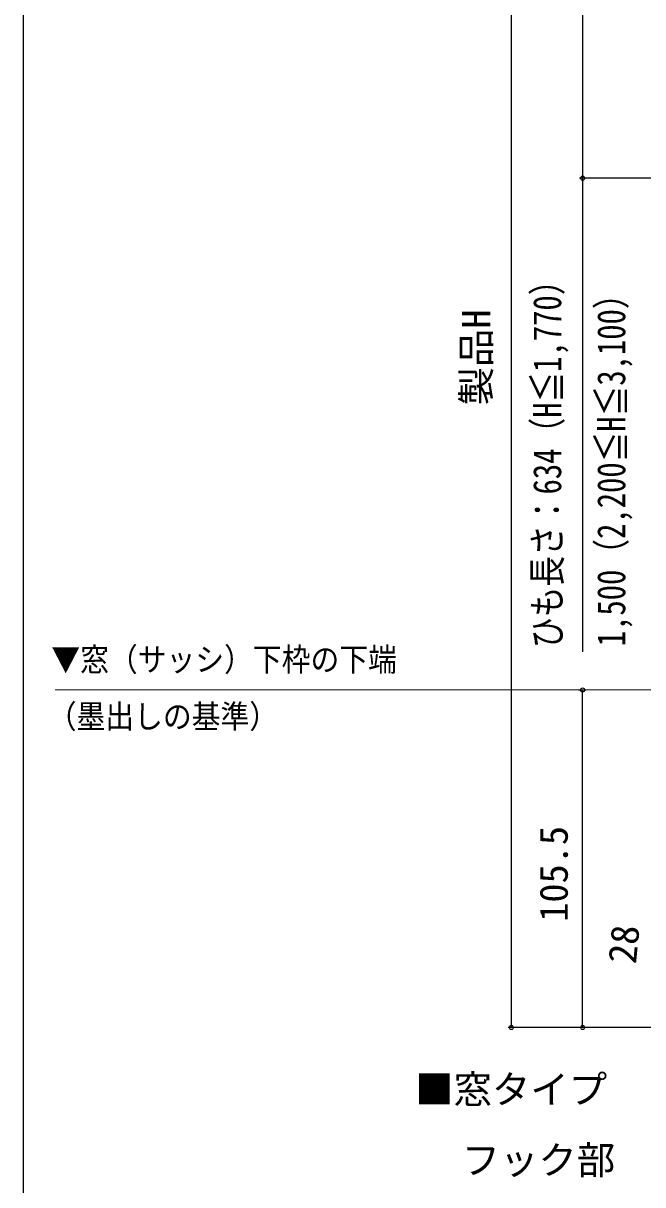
# Model space of a CAD drawing. Units: millimetres on the paper. Extents: x -525 to 525, y -784 to 780.
# Drawn here: x -525 to -331.4, y 98.5 to 461.6 of the extents above; entities that cross this region are included whole.
import ezdxf
from ezdxf.enums import TextEntityAlignment as Align

# ---------------------------------------------------------------- set-up
doc = ezdxf.new("R2010")
doc.units = ezdxf.units.MM
for name, color, linetype in [('0-2_USER1', 3, 'Continuous'), ('0-8_YKK_D', 6, 'Continuous'), ('0-9_YKK_ZWAK', 7, 'Continuous')]:
    doc.layers.add(name, color=color, linetype=linetype)
doc.layers.add('0-5_YKK_12', color=2, linetype='Continuous', lineweight=18)
doc.styles.add('ＭＳ ゴシック', font='')
doc.styles.get('ＭＳ ゴシック').set_extended_font_data('MS Gothic')

msp = doc.modelspace()

# ---------------------------------------------------------------- linework, layer by layer
at = {"layer": '0-5_YKK_12'}
msp.add_line((-514.995, 253.2), (-26.3, 253.2), dxfattribs=at)
at = {"layer": '0-8_YKK_D'}
for p, q in [((-372.439, 147.7), (-372.439, 582.4)), ((-296.24, 413.133), (-351.188, 413.133)), ((-351.439, 253.2), (-349.188, 253.2)), ((-350.188, 147.7), (-350.188, 253.2)), ((-260.756, 147.7), (-373.439, 147.7)), ((-260.756, 147.7), (-351.188, 147.7))]:
    msp.add_line(p, q, dxfattribs=at)
msp.add_lwpolyline([(-350.188, 488.147), (-350.188, 413.133), (-350.188, 265.146)], dxfattribs=at)
for centre in [(-350.188, 413.133), (-350.188, 253.2), (-372.439, 147.7), (-350.188, 147.7)]:
    msp.add_circle(centre, 0.637, dxfattribs=at)
at = {"layer": '0-9_YKK_ZWAK'}
msp.add_line((-525, 746.2), (-525, -783.8), dxfattribs=at)

# ---------------------------------------------------------------- texts
at = {"layer": '0-2_USER1', "style": 'ＭＳ ゴシック', "width": 0.9}
for s, p in [('▼窓（サッシ）下枠の下端', (-516.222, 256.853)), ('（墨出しの基準）', (-517.347, 239.035))]:
    msp.add_text(s, height=7.331, dxfattribs=at).set_placement(p, align=Align.BOTTOM_LEFT)
at = {"layer": '0-2_USER1', "style": 'ＭＳ ゴシック'}
for s, p in [('■窓タイプ', (-402.523, 121.336)), ('\u3000フック部', (-400, 99.223))]:
    msp.add_text(s, height=8.798, dxfattribs=at).set_placement(p, align=Align.BOTTOM_LEFT)
at = {"layer": '0-8_YKK_D', "style": 'ＭＳ ゴシック', "width": 0.8}
for s, p in [('ひも長さ：634（H≦1,770）', (-354.234, 266.273)), ('1,500（2,200≦H≦3,100）', (-334.211, 266.846))]:
    msp.add_text(s, height=8.798, rotation=90, dxfattribs=at).set_placement(p, align=Align.BOTTOM_LEFT)
at = {"layer": '0-8_YKK_D', "style": 'ＭＳ ゴシック'}
for s, rotation, p in [('製品H', 90, (-376.416, 342.107)), ('105.5', 90, (-352.188, 180.745)), ('28', 84.5, (-330.892, 167.091))]:
    msp.add_text(s, height=8.798, rotation=rotation, dxfattribs=at).set_placement(p, align=Align.BOTTOM_LEFT)

doc.saveas('drawing.dxf')
